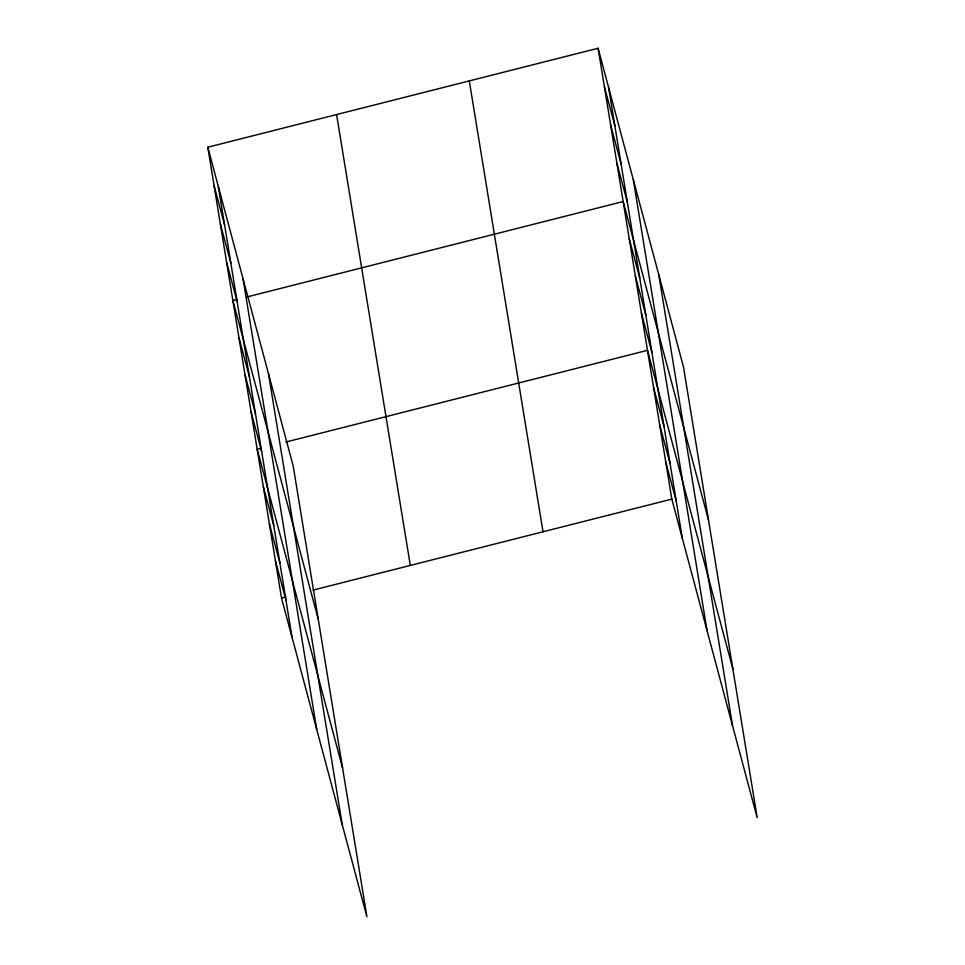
<?xml version="1.0" encoding="UTF-8"?>
<svg xmlns="http://www.w3.org/2000/svg" width="965" height="965" viewBox="0 0 965 965"><rect width="100%" height="100%" fill="white"/><g stroke="black" fill="none" stroke-linecap="round" stroke-linejoin="round"><path stroke-width="1.45" d="M207.801 147.223L293.179 465.89L366.905 916.75L281.527 598.095L207.801 147.223L598.095 48.25L683.473 366.905L757.199 817.777L671.821 499.11L598.095 48.25M237.161 299.427L232.867 300.525L318.245 619.18M247.173 296.894L623.161 201.54L708.539 520.207M261.491 448.218L257.197 449.304L342.575 767.959M285.821 442.042L647.491 350.331L732.869 668.986M281.527 598.095L285.821 596.997M313.01 590.11L671.821 499.11M604.355 86.573L614.862 125.764M610.628 124.895L621.122 164.086M616.888 163.218L627.395 202.409M629.24 238.741L639.747 277.932M635.32 275.942L645.826 315.133M641.399 313.13L651.906 352.322M653.57 387.52L664.077 426.723M659.65 424.721L670.156 463.912M665.729 461.921L676.236 501.112M214.061 185.545L224.568 224.749M220.334 223.88L230.84 263.071M226.594 262.203L237.101 301.394M238.946 337.714L249.453 376.917M245.026 374.915L255.532 414.106M251.117 412.115L261.611 451.306M263.276 486.505L273.783 525.696M269.356 523.693L279.862 562.897M275.435 560.894L285.942 600.085M658.769 274.687L732.495 725.547M633.305 179.671L707.031 630.531M608.589 87.441L682.315 538.313M469.292 80.915L543.018 531.775M336.592 114.57L410.318 565.43M268.475 373.66L342.201 824.532M243.011 278.644L316.737 729.504M218.307 186.426L292.021 637.286"/></g></svg>
